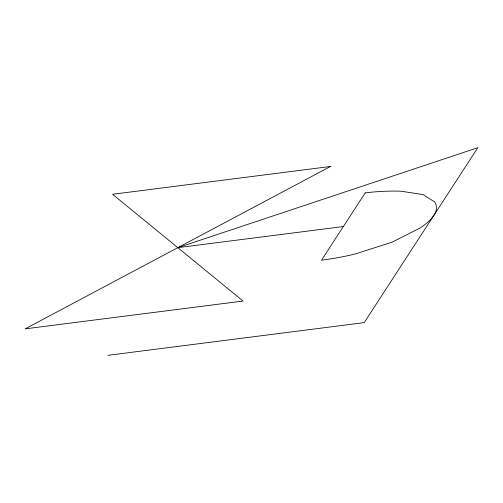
<?xml version="1.0" encoding="UTF-8"?>
<svg xmlns="http://www.w3.org/2000/svg" width="503" height="503" viewBox="0 0 503 503"><rect width="100%" height="100%" fill="white"/><g stroke="black" fill="none" stroke-linecap="round" stroke-linejoin="round"><path stroke-width="0.75" d="M343.354 226.545L177.804 247.665L477.85 147.668L364.21 322.624L107.875 355.332M365.203 192.901L321.499 260.189A132.666 47.76 -1.3 0 0 356.118 253.707L392.095 242.144L420.08 228.022A132.666 47.76 -1.3 0 0 434.139 214.963A84.711 30.494 -1.3 0 0 434.862 202.087L423.004 194.56L400.809 191.19A84.711 30.494 -1.3 0 0 365.203 192.901M330.465 166.474L25.15 328.855L243.05 301.058L112.565 194.277L330.465 166.474"/></g></svg>
